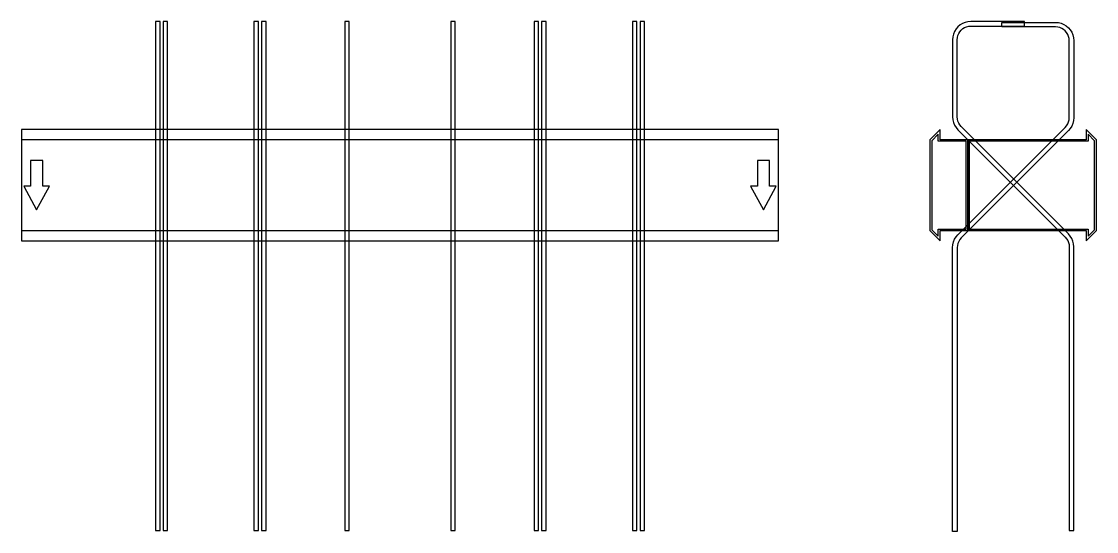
# Model space of a CAD drawing. Extents: x 0 to 1420, y -457 to 216.
import ezdxf

# ---------------------------------------------------------------- set-up
doc = ezdxf.new("R2010")
doc.units = 0
doc.layers.add('Halfen', color=7, linetype='CONTINUOUS')

msp = doc.modelspace()

# ---------------------------------------------------------------- linework, layer by layer
at = {"layer": 'Halfen', "color": 7}
for points in [[(183, -456.177), (183, 216.147), (177, 216.147), (177, -456.177)], [(193, -456.177), (193, 216.147), (187, 216.147), (187, -456.177)], [(313, -456.177), (313, 216.147), (307, 216.147), (307, -456.177)], [(323, -456.177), (323, 216.147), (317, 216.147), (317, -456.177)], [(433, -456.177), (433, 216.147), (427, 216.147), (427, -456.177)], [(573, -456.177), (573, 216.147), (567, 216.147), (567, -456.177)], [(683, -456.177), (683, 216.147), (677, 216.147), (677, -456.177)], [(693, -456.177), (693, 216.147), (687, 216.147), (687, -456.177)], [(813, -456.177), (813, 216.147), (807, 216.147), (807, -456.177)], [(823, -456.177), (823, 216.147), (817, 216.147), (817, -456.177)], [(1390, -456.177), (1390, -81.213), (1389.705, -77.459), (1388.825, -73.797), (1387.384, -70.317), (1385.416, -67.106), (1382.971, -64.243), (1241.272, 77.456), (1239.438, 79.604), (1237.962, 82.012), (1236.881, 84.621), (1236.222, 87.368), (1236, 90.184), (1236, 192.147), (1236.222, 194.963), (1236.881, 197.71), (1237.962, 200.319), (1239.438, 202.728), (1241.272, 204.875), (1243.42, 206.71), (1245.828, 208.186), (1248.438, 209.266), (1251.184, 209.926), (1254, 210.147), (1325, 210.147), (1325, 216.147), (1254, 216.147), (1250.246, 215.852), (1246.584, 214.973), (1243.104, 213.532), (1239.893, 211.564), (1237.029, 209.118), (1234.584, 206.254), (1232.616, 203.043), (1231.175, 199.564), (1230.295, 195.902), (1230, 192.147), (1230, 90.184), (1230.295, 86.429), (1231.175, 82.767), (1232.616, 79.288), (1234.584, 76.077), (1237.029, 73.213), (1378.728, -68.485), (1380.562, -70.633), (1382.038, -73.041), (1383.119, -75.651), (1383.778, -78.397), (1384, -81.213), (1384, -456.177)], [(1230, -457.324), (1230, -82.361), (1230.295, -78.606), (1231.175, -74.944), (1232.616, -71.465), (1234.584, -68.254), (1237.029, -65.39), (1378.728, 76.308), (1380.562, 78.456), (1382.038, 80.865), (1383.119, 83.474), (1383.778, 86.221), (1384, 89.036), (1384, 191), (1383.778, 193.816), (1383.119, 196.562), (1382.038, 199.172), (1380.562, 201.58), (1378.728, 203.728), (1376.58, 205.562), (1374.172, 207.038), (1371.562, 208.119), (1368.816, 208.778), (1366, 209), (1295, 209), (1295, 215), (1366, 215), (1369.754, 214.705), (1373.416, 213.825), (1376.896, 212.384), (1380.107, 210.416), (1382.971, 207.971), (1385.416, 205.107), (1387.384, 201.896), (1388.825, 198.416), (1389.705, 194.754), (1390, 191), (1390, 89.036), (1389.705, 85.282), (1388.825, 81.62), (1387.384, 78.141), (1385.416, 74.929), (1382.971, 72.066), (1241.272, -69.633), (1239.438, -71.78), (1237.962, -74.189), (1236.881, -76.798), (1236.222, -79.545), (1236, -82.361), (1236, -457.324)], [(0, -73.5), (1000, -73.5), (1000, 73.5), (0, 73.5)], [(1250, -60), (1250, 60), (1213.5, 60), (1213.5, 73.5), (1200, 60), (1200, -60), (1213.5, -73.5), (1213.5, -60)], [(1420, -60), (1420, 60), (1406.5, 73.5), (1406.5, 60), (1250, 60), (1250, -60), (1406.5, -60), (1406.5, -73.5)], [(0, -60), (1000, -60), (1000, 60), (0, 60)], [(1248, -58), (1248, 58), (1211, 58), (1211, 67.25), (1202.5, 58.75), (1202.5, -58.75), (1211, -67.25), (1211, -58)], [(1417.5, -58.75), (1417.5, 58.75), (1409, 67.25), (1409, 58), (1252, 58), (1252, -58), (1409, -58), (1409, -67.25)], [(20, -32.5), (37, -1.5), (28, -1.5), (28, 32.5), (12, 32.5), (12, -1.5), (3, -1.5)], [(980, -32.5), (997, -1.5), (988, -1.5), (988, 32.5), (972, 32.5), (972, -1.5), (963, -1.5)]]:
    msp.add_lwpolyline(points, close=True, dxfattribs=at)

doc.saveas('drawing.dxf')
